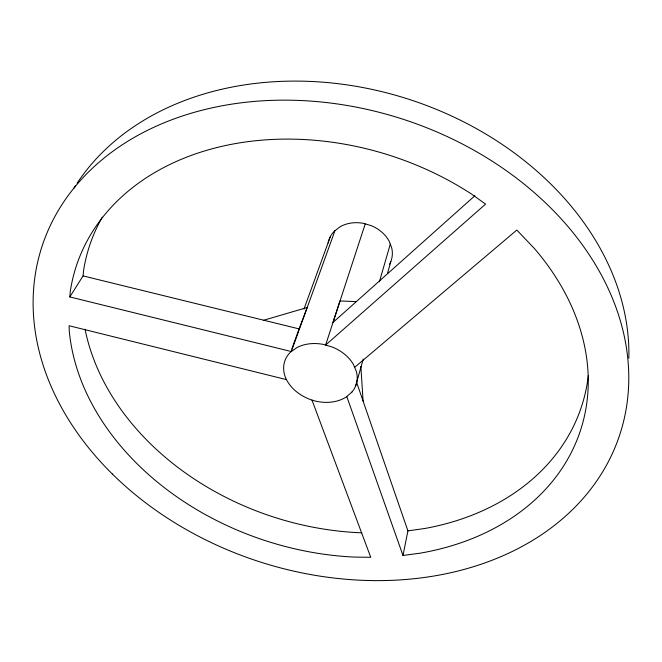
<?xml version="1.0" encoding="UTF-8"?>
<svg xmlns="http://www.w3.org/2000/svg" width="662" height="662" viewBox="0 0 662 662"><rect width="100%" height="100%" fill="white"/><g stroke="black" fill="none" stroke-linecap="round" stroke-linejoin="round"><path stroke-width="0.99" d="M334.955 230.666L291.321 351.53L69.808 296.932L70.271 291.528A265.156 202.448 17.9 0 1 471.551 194.065L485.56 204.111L325.605 345.067L365.234 223.888M69.808 296.932L83.073 275.905L83.569 270.568A258.792 200.627 17.9 0 1 102.271 217.194M354.633 367.36L516.823 230.053L534.242 248.341A265.156 202.448 17.9 0 1 420.204 553.167L402.993 555.476L407.916 530.874L356.47 381.933M355.66 385.888L363.256 359.036M387.452 273.497L390.828 261.564M379.384 281.838L390.282 244.17M291.768 349.114L298.562 330.33M303.957 309.088L330.346 236.599M474.894 195.729L332.953 322.493L340.003 300.929L356.297 301.64M263.749 320.226L307.218 307.499L298.901 329.386L299.464 328.989L83.073 275.905M407.916 530.874L424.789 528.491A258.792 200.627 17.9 0 0 588.328 375.569M361.915 532.753L359.855 532.736A258.792 200.627 17.9 0 1 85.059 329.229M286.514 379.632L69.08 325.737L69.27 331.066A265.156 202.448 17.9 0 0 353.955 557.073L370.745 557.296L311.959 400.03M346.78 396.53L402.993 555.476M360.873 366.442L363.09 401.106M389.604 264.188A32.802 26.943 17.9 0 0 391.738 248.018L389.157 241.2A32.802 26.943 17.9 0 0 371.341 225.692L363.33 223.326A32.802 26.943 17.9 0 0 340.185 226.702L334.442 231.055A32.802 26.943 17.9 0 0 328.137 242.987M73.896 188.289A296.51 230.459 17.9 0 1 75.476 185.765M77.098 183.258A296.51 230.459 17.9 0 1 406.873 98.655A296.51 230.459 17.9 0 1 628.842 358.216M351.936 392.036L346.276 396.977A37.56 28.433 17.9 0 1 312.729 400.345C301.632 396.795 291.421 389.604 286.125 379.012A37.56 28.433 17.9 0 1 290.75 351.927L297.164 347.442A37.56 28.433 17.9 0 1 323.42 344.414L332.614 347.153A37.56 28.433 17.9 0 1 353.276 364.166L356.388 371.498A37.56 28.433 17.9 0 1 351.936 392.036M112.391 474.058A303.841 232.61 17.9 0 0 615.453 446.428A303.841 232.61 17.9 0 0 264.982 100.674A303.841 232.61 17.9 0 0 112.391 474.058"/></g></svg>
